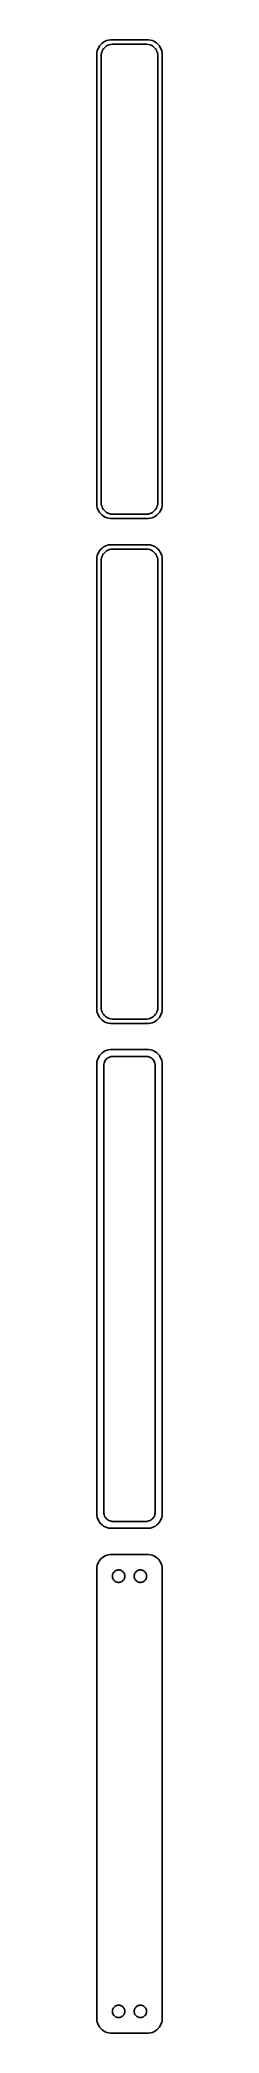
# Model space of a CAD drawing. Header units: metres. Extents: x -11 to 11, y 614 to 1300.
import ezdxf

# ---------------------------------------------------------------- set-up
doc = ezdxf.new("R2010")
doc.units = ezdxf.units.M

msp = doc.modelspace()

# ---------------------------------------------------------------- linework, layer by layer
for p, q in [((-10.2951, 1298.44), (-10.6315, 1297.91)), ((-9.89484, 1298.92), (-10.2951, 1298.44)), ((-9.43712, 1299.35), (-9.89484, 1298.92)), ((-8.92912, 1299.72), (-9.43712, 1299.35)), ((-8.37889, 1300.02), (-8.92912, 1299.72)), ((-7.79507, 1300.26), (-8.37889, 1300.02)), ((-7.8933, 1298.38), (-7.45311, 1298.62)), ((-7.1869, 1300.41), (-7.79507, 1300.26)), ((-7.45311, 1298.62), (-6.98605, 1298.8)), ((-6.56395, 1300.49), (-7.1869, 1300.41)), ((-6.98605, 1298.8), (-6.49951, 1298.93)), ((6.56395, 1300.49), (-6.56395, 1300.49)), ((-6.49951, 1298.93), (-6.00116, 1298.99)), ((-6.00116, 1298.99), (6.00116, 1298.99)), ((6.00116, 1298.99), (6.49951, 1298.93)), ((6.49951, 1298.93), (6.98605, 1298.8)), ((7.1869, 1300.41), (6.56395, 1300.49)), ((6.98605, 1298.8), (7.45311, 1298.62)), ((7.79507, 1300.26), (7.1869, 1300.41)), ((7.45311, 1298.62), (7.8933, 1298.38)), ((8.37889, 1300.02), (7.79507, 1300.26)), ((8.92912, 1299.72), (8.37889, 1300.02)), ((9.43712, 1299.35), (8.92912, 1299.72)), ((9.89484, 1298.92), (9.43712, 1299.35)), ((10.2951, 1298.44), (9.89484, 1298.92)), ((10.6315, 1297.91), (10.2951, 1298.44)), ((-11.2106, 1296.13), (-11.25, 1295.5)), ((-11.25, 1295.5), (-11.25, 1140.5)), ((-11.0929, 1296.74), (-11.2106, 1296.13)), ((-10.8989, 1297.34), (-11.0929, 1296.74)), ((-10.6315, 1297.91), (-10.8989, 1297.34)), ((-9.75, 1295), (-9.71844, 1295.5)), ((-9.75, 1141), (-9.75, 1295)), ((-9.71844, 1295.5), (-9.62433, 1295.99)), ((-9.62433, 1295.99), (-9.4691, 1296.47)), ((-9.4691, 1296.47), (-9.25522, 1296.93)), ((-9.25522, 1296.93), (-8.98605, 1297.35)), ((-8.98605, 1297.35), (-8.66586, 1297.74)), ((-8.66586, 1297.74), (-8.29968, 1298.08)), ((-8.29968, 1298.08), (-7.8933, 1298.38)), ((7.8933, 1298.38), (8.29968, 1298.08)), ((8.29968, 1298.08), (8.66586, 1297.74)), ((8.66586, 1297.74), (8.98605, 1297.35)), ((8.98605, 1297.35), (9.25522, 1296.93)), ((9.25522, 1296.93), (9.4691, 1296.47)), ((9.4691, 1296.47), (9.62433, 1295.99)), ((9.62433, 1295.99), (9.71844, 1295.5)), ((9.71844, 1295.5), (9.75, 1295)), ((9.75, 1295), (9.75, 1141)), ((10.8989, 1297.34), (10.6315, 1297.91)), ((11.0929, 1296.74), (10.8989, 1297.34)), ((11.2106, 1296.13), (11.0929, 1296.74)), ((11.25, 1295.5), (11.2106, 1296.13)), ((11.25, 1140.5), (11.25, 1295.5)), ((-11.25, 1140.5), (-11.2106, 1139.87)), ((-9.71844, 1140.5), (-9.75, 1141)), ((-9.62433, 1140.01), (-9.71844, 1140.5)), ((9.71844, 1140.5), (9.62433, 1140.01)), ((9.75, 1141), (9.71844, 1140.5)), ((11.2106, 1139.87), (11.25, 1140.5)), ((-11.2106, 1139.87), (-11.0929, 1139.26)), ((-11.0929, 1139.26), (-10.8989, 1138.66)), ((-10.8989, 1138.66), (-10.6315, 1138.09)), ((-10.6315, 1138.09), (-10.2951, 1137.56)), ((-10.2951, 1137.56), (-9.89484, 1137.08)), ((-9.89484, 1137.08), (-9.43712, 1136.65)), ((-9.4691, 1139.53), (-9.62433, 1140.01)), ((-9.25522, 1139.07), (-9.4691, 1139.53)), ((-9.43712, 1136.65), (-8.92912, 1136.28)), ((-8.98605, 1138.65), (-9.25522, 1139.07)), ((-8.66586, 1138.26), (-8.98605, 1138.65)), ((-8.92912, 1136.28), (-8.37889, 1135.98)), ((-8.29968, 1137.92), (-8.66586, 1138.26)), ((-8.37889, 1135.98), (-7.79507, 1135.74)), ((-7.8933, 1137.62), (-8.29968, 1137.92)), ((-7.45311, 1137.38), (-7.8933, 1137.62)), ((-7.79507, 1135.74), (-7.1869, 1135.59)), ((-6.98605, 1137.2), (-7.45311, 1137.38)), ((-7.1869, 1135.59), (-6.56395, 1135.51)), ((-6.49951, 1137.07), (-6.98605, 1137.2)), ((-6.56395, 1135.51), (6.56395, 1135.51)), ((-6.00116, 1137.01), (-6.49951, 1137.07)), ((6.00116, 1137.01), (-6.00116, 1137.01)), ((6.49951, 1137.07), (6.00116, 1137.01)), ((6.98605, 1137.2), (6.49951, 1137.07)), ((6.56395, 1135.51), (7.1869, 1135.59)), ((7.45311, 1137.38), (6.98605, 1137.2)), ((7.1869, 1135.59), (7.79507, 1135.74)), ((7.8933, 1137.62), (7.45311, 1137.38)), ((7.79507, 1135.74), (8.37889, 1135.98)), ((8.29968, 1137.92), (7.8933, 1137.62)), ((8.66586, 1138.26), (8.29968, 1137.92)), ((8.37889, 1135.98), (8.92912, 1136.28)), ((8.98605, 1138.65), (8.66586, 1138.26)), ((8.92912, 1136.28), (9.43712, 1136.65)), ((9.25522, 1139.07), (8.98605, 1138.65)), ((9.4691, 1139.53), (9.25522, 1139.07)), ((9.43712, 1136.65), (9.89484, 1137.08)), ((9.62433, 1140.01), (9.4691, 1139.53)), ((9.89484, 1137.08), (10.2951, 1137.56)), ((10.2951, 1137.56), (10.6315, 1138.09)), ((10.6315, 1138.09), (10.8989, 1138.66)), ((10.8989, 1138.66), (11.0929, 1139.26)), ((11.0929, 1139.26), (11.2106, 1139.87)), ((-11.2106, 1122.13), (-11.25, 1121.5)), ((-11.25, 1121.5), (-11.25, 966.5)), ((-11.0929, 1122.74), (-11.2106, 1122.13)), ((-10.8989, 1123.34), (-11.0929, 1122.74)), ((-10.6315, 1123.91), (-10.8989, 1123.34)), ((-10.2951, 1124.44), (-10.6315, 1123.91)), ((-9.89484, 1124.92), (-10.2951, 1124.44)), ((-9.43712, 1125.35), (-9.89484, 1124.92)), ((-9.75, 1121), (-9.71844, 1121.5)), ((-9.75, 967), (-9.75, 1121)), ((-9.71844, 1121.5), (-9.62433, 1121.99)), ((-9.62433, 1121.99), (-9.4691, 1122.47)), ((-9.4691, 1122.47), (-9.25522, 1122.93)), ((-8.92912, 1125.72), (-9.43712, 1125.35)), ((-9.25522, 1122.93), (-8.98605, 1123.35)), ((-8.98605, 1123.35), (-8.66586, 1123.74)), ((-8.37889, 1126.02), (-8.92912, 1125.72)), ((-8.66586, 1123.74), (-8.29968, 1124.08)), ((-7.79507, 1126.26), (-8.37889, 1126.02)), ((-8.29968, 1124.08), (-7.8933, 1124.38)), ((-7.8933, 1124.38), (-7.45311, 1124.62)), ((-7.1869, 1126.41), (-7.79507, 1126.26)), ((-7.45311, 1124.62), (-6.98605, 1124.8)), ((-6.56395, 1126.49), (-7.1869, 1126.41)), ((-6.98605, 1124.8), (-6.49951, 1124.93)), ((6.56395, 1126.49), (-6.56395, 1126.49)), ((-6.49951, 1124.93), (-6.00116, 1124.99)), ((-6.00116, 1124.99), (6.00116, 1124.99)), ((6.00116, 1124.99), (6.49951, 1124.93)), ((6.49951, 1124.93), (6.98605, 1124.8)), ((7.1869, 1126.41), (6.56395, 1126.49)), ((6.98605, 1124.8), (7.45311, 1124.62)), ((7.79507, 1126.26), (7.1869, 1126.41)), ((7.45311, 1124.62), (7.8933, 1124.38)), ((8.37889, 1126.02), (7.79507, 1126.26)), ((7.8933, 1124.38), (8.29968, 1124.08)), ((8.29968, 1124.08), (8.66586, 1123.74)), ((8.92912, 1125.72), (8.37889, 1126.02)), ((8.66586, 1123.74), (8.98605, 1123.35)), ((9.43712, 1125.35), (8.92912, 1125.72)), ((8.98605, 1123.35), (9.25522, 1122.93)), ((9.25522, 1122.93), (9.4691, 1122.47)), ((9.89484, 1124.92), (9.43712, 1125.35)), ((9.4691, 1122.47), (9.62433, 1121.99)), ((9.62433, 1121.99), (9.71844, 1121.5)), ((9.71844, 1121.5), (9.75, 1121)), ((9.75, 1121), (9.75, 967)), ((10.2951, 1124.44), (9.89484, 1124.92)), ((10.6315, 1123.91), (10.2951, 1124.44)), ((10.8989, 1123.34), (10.6315, 1123.91)), ((11.0929, 1122.74), (10.8989, 1123.34)), ((11.2106, 1122.13), (11.0929, 1122.74)), ((11.25, 1121.5), (11.2106, 1122.13)), ((11.25, 966.5), (11.25, 1121.5)), ((-11.25, 966.5), (-11.2106, 965.873)), ((-11.2106, 965.873), (-11.0929, 965.257)), ((-11.0929, 965.257), (-10.8989, 964.659)), ((-10.8989, 964.659), (-10.6315, 964.091)), ((-10.6315, 964.091), (-10.2951, 963.561)), ((-10.2951, 963.561), (-9.89484, 963.077)), ((-9.89484, 963.077), (-9.43712, 962.647)), ((-9.71844, 966.499), (-9.75, 967)), ((-9.62433, 966.005), (-9.71844, 966.499)), ((-9.4691, 965.528), (-9.62433, 966.005)), ((-9.25522, 965.073), (-9.4691, 965.528)), ((-9.43712, 962.647), (-8.92912, 962.278)), ((-8.98605, 964.649), (-9.25522, 965.073)), ((-8.66586, 964.262), (-8.98605, 964.649)), ((-8.92912, 962.278), (-8.37889, 961.976)), ((-8.29968, 963.918), (-8.66586, 964.262)), ((-8.37889, 961.976), (-7.79507, 961.745)), ((-7.8933, 963.623), (-8.29968, 963.918)), ((-7.45311, 963.381), (-7.8933, 963.623)), ((-6.98605, 963.196), (-7.45311, 963.381)), ((-6.49951, 963.071), (-6.98605, 963.196)), ((-6.00116, 963.008), (-6.49951, 963.071)), ((6.00116, 963.008), (-6.00116, 963.008)), ((6.49951, 963.071), (6.00116, 963.008)), ((6.98605, 963.196), (6.49951, 963.071)), ((7.45311, 963.381), (6.98605, 963.196)), ((7.8933, 963.623), (7.45311, 963.381)), ((7.79507, 961.745), (8.37889, 961.976)), ((8.29968, 963.918), (7.8933, 963.623)), ((8.66586, 964.262), (8.29968, 963.918)), ((8.37889, 961.976), (8.92912, 962.278)), ((8.98605, 964.649), (8.66586, 964.262)), ((8.92912, 962.278), (9.43712, 962.647)), ((9.25522, 965.073), (8.98605, 964.649)), ((9.4691, 965.528), (9.25522, 965.073)), ((9.43712, 962.647), (9.89484, 963.077)), ((9.62433, 966.005), (9.4691, 965.528)), ((9.71844, 966.499), (9.62433, 966.005)), ((9.75, 967), (9.71844, 966.499)), ((9.89484, 963.077), (10.2951, 963.561)), ((10.2951, 963.561), (10.6315, 964.091)), ((10.6315, 964.091), (10.8989, 964.659)), ((10.8989, 964.659), (11.0929, 965.257)), ((11.0929, 965.257), (11.2106, 965.873)), ((11.2106, 965.873), (11.25, 966.5)), ((-7.79507, 961.745), (-7.1869, 961.589)), ((-7.1869, 961.589), (-6.56395, 961.51)), ((-6.56395, 961.51), (6.56395, 961.51)), ((6.56395, 961.51), (7.1869, 961.589)), ((7.1869, 961.589), (7.79507, 961.745)), ((-11.2106, 948.127), (-11.25, 947.5)), ((-11.0929, 948.743), (-11.2106, 948.127)), ((-10.8989, 949.341), (-11.0929, 948.743)), ((-10.6315, 949.909), (-10.8989, 949.341)), ((-10.2951, 950.439), (-10.6315, 949.909)), ((-9.89484, 950.923), (-10.2951, 950.439)), ((-9.43712, 951.353), (-9.89484, 950.923)), ((-8.92912, 951.722), (-9.43712, 951.353)), ((-8.37889, 952.024), (-8.92912, 951.722)), ((-8.76512, 947.774), (-8.64432, 948.146)), ((-8.64432, 948.146), (-8.47786, 948.5)), ((-8.47786, 948.5), (-8.2684, 948.83)), ((-7.79507, 952.255), (-8.37889, 952.024)), ((-8.2684, 948.83), (-8.01921, 949.131)), ((-8.01921, 949.131), (-7.73424, 949.399)), ((-7.1869, 952.411), (-7.79507, 952.255)), ((-7.73424, 949.399), (-7.41798, 949.628)), ((-7.41798, 949.628), (-7.07541, 949.817)), ((-6.56395, 952.49), (-7.1869, 952.411)), ((-7.07541, 949.817), (-6.71194, 949.961)), ((-6.71194, 949.961), (-6.3333, 950.058)), ((6.56395, 952.49), (-6.56395, 952.49)), ((-6.3333, 950.058), (-5.94545, 950.107)), ((-5.94545, 950.107), (5.94545, 950.107)), ((5.94545, 950.107), (6.3333, 950.058)), ((6.3333, 950.058), (6.71194, 949.961)), ((7.1869, 952.411), (6.56395, 952.49)), ((6.71194, 949.961), (7.07541, 949.817)), ((7.07541, 949.817), (7.41798, 949.628)), ((7.79507, 952.255), (7.1869, 952.411)), ((7.41798, 949.628), (7.73424, 949.399)), ((7.73424, 949.399), (8.01921, 949.131)), ((8.37889, 952.024), (7.79507, 952.255)), ((8.01921, 949.131), (8.2684, 948.83)), ((8.2684, 948.83), (8.47786, 948.5)), ((8.92912, 951.722), (8.37889, 952.024)), ((8.47786, 948.5), (8.64432, 948.146)), ((8.64432, 948.146), (8.76512, 947.774)), ((9.43712, 951.353), (8.92912, 951.722)), ((9.89484, 950.923), (9.43712, 951.353)), ((10.2951, 950.439), (9.89484, 950.923)), ((10.6315, 949.909), (10.2951, 950.439)), ((10.8989, 949.341), (10.6315, 949.909)), ((11.0929, 948.743), (10.8989, 949.341)), ((11.2106, 948.127), (11.0929, 948.743)), ((11.25, 947.5), (11.2106, 948.127)), ((-11.25, 947.5), (-11.25, 792.5)), ((-8.86292, 947), (-8.83836, 947.39)), ((-8.86292, 793), (-8.86292, 947)), ((-8.83836, 947.39), (-8.76512, 947.774)), ((8.76512, 947.774), (8.83836, 947.39)), ((8.83836, 947.39), (8.86292, 947)), ((8.86292, 947), (8.86292, 793)), ((11.25, 792.5), (11.25, 947.5)), ((-11.25, 792.5), (-11.2106, 791.873)), ((-11.2106, 791.873), (-11.0929, 791.257)), ((-11.0929, 791.257), (-10.8989, 790.659)), ((-10.8989, 790.659), (-10.6315, 790.091)), ((-10.6315, 790.091), (-10.2951, 789.561)), ((-8.83836, 792.61), (-8.86292, 793)), ((-8.76512, 792.226), (-8.83836, 792.61)), ((-8.64432, 791.854), (-8.76512, 792.226)), ((-8.47786, 791.5), (-8.64432, 791.854)), ((-8.2684, 791.17), (-8.47786, 791.5)), ((-8.01921, 790.869), (-8.2684, 791.17)), ((-7.73424, 790.601), (-8.01921, 790.869)), ((-7.41798, 790.372), (-7.73424, 790.601)), ((-7.07541, 790.183), (-7.41798, 790.372)), ((-6.71194, 790.039), (-7.07541, 790.183)), ((-6.3333, 789.942), (-6.71194, 790.039)), ((6.71194, 790.039), (6.3333, 789.942)), ((7.07541, 790.183), (6.71194, 790.039)), ((7.41798, 790.372), (7.07541, 790.183)), ((7.73424, 790.601), (7.41798, 790.372)), ((8.01921, 790.869), (7.73424, 790.601)), ((8.2684, 791.17), (8.01921, 790.869)), ((8.47786, 791.5), (8.2684, 791.17)), ((8.64432, 791.854), (8.47786, 791.5)), ((8.76512, 792.226), (8.64432, 791.854)), ((8.83836, 792.61), (8.76512, 792.226)), ((8.86292, 793), (8.83836, 792.61)), ((10.2951, 789.561), (10.6315, 790.091)), ((10.6315, 790.091), (10.8989, 790.659)), ((10.8989, 790.659), (11.0929, 791.257)), ((11.0929, 791.257), (11.2106, 791.873)), ((11.2106, 791.873), (11.25, 792.5)), ((-10.2951, 789.561), (-9.89484, 789.077)), ((-9.89484, 789.077), (-9.43712, 788.647)), ((-9.43712, 788.647), (-8.92912, 788.278)), ((-8.92912, 788.278), (-8.37889, 787.976)), ((-8.37889, 787.976), (-7.79507, 787.745)), ((-7.79507, 787.745), (-7.1869, 787.589)), ((-7.1869, 787.589), (-6.56395, 787.51)), ((-6.56395, 787.51), (6.56395, 787.51)), ((-5.94545, 789.893), (-6.3333, 789.942)), ((5.94545, 789.893), (-5.94545, 789.893)), ((6.3333, 789.942), (5.94545, 789.893)), ((6.56395, 787.51), (7.1869, 787.589)), ((7.1869, 787.589), (7.79507, 787.745)), ((7.79507, 787.745), (8.37889, 787.976)), ((8.37889, 787.976), (8.92912, 788.278)), ((8.92912, 788.278), (9.43712, 788.647)), ((9.43712, 788.647), (9.89484, 789.077)), ((9.89484, 789.077), (10.2951, 789.561)), ((-10.2951, 776.439), (-10.6315, 775.909)), ((-9.89484, 776.923), (-10.2951, 776.439)), ((-9.43712, 777.353), (-9.89484, 776.923)), ((-8.92912, 777.722), (-9.43712, 777.353)), ((-8.37889, 778.024), (-8.92912, 777.722)), ((-7.79507, 778.255), (-8.37889, 778.024)), ((-7.1869, 778.411), (-7.79507, 778.255)), ((-6.56395, 778.49), (-7.1869, 778.411)), ((6.56395, 778.49), (-6.56395, 778.49)), ((7.1869, 778.411), (6.56395, 778.49)), ((7.79507, 778.255), (7.1869, 778.411)), ((8.37889, 778.024), (7.79507, 778.255)), ((8.92912, 777.722), (8.37889, 778.024)), ((9.43712, 777.353), (8.92912, 777.722)), ((9.89484, 776.923), (9.43712, 777.353)), ((10.2951, 776.439), (9.89484, 776.923)), ((10.6315, 775.909), (10.2951, 776.439)), ((-11.2106, 774.127), (-11.25, 773.5)), ((-11.25, 773.5), (-11.25, 618.5)), ((-11.0929, 774.743), (-11.2106, 774.127)), ((-10.8989, 775.341), (-11.0929, 774.743)), ((-10.6315, 775.909), (-10.8989, 775.341)), ((-5.88528, 771), (-5.86845, 771.268)), ((-5.86845, 770.732), (-5.88528, 771)), ((-5.86845, 771.268), (-5.81821, 771.531)), ((-5.81821, 770.469), (-5.86845, 770.732)), ((-5.81821, 771.531), (-5.73534, 771.786)), ((-5.73534, 770.214), (-5.81821, 770.469)), ((-5.73534, 771.786), (-5.62117, 772.029)), ((-5.62117, 769.971), (-5.73534, 770.214)), ((-5.62117, 772.029), (-5.47748, 772.255)), ((-5.47748, 769.745), (-5.62117, 769.971)), ((-5.47748, 772.255), (-5.30655, 772.462)), ((-5.30655, 769.538), (-5.47748, 769.745)), ((-5.30655, 772.462), (-5.11108, 772.645)), ((-5.11108, 769.355), (-5.30655, 769.538)), ((-5.11108, 772.645), (-4.89413, 772.803)), ((-4.89413, 772.803), (-4.65915, 772.932)), ((-4.65915, 772.932), (-4.40984, 773.031)), ((-4.40984, 773.031), (-4.1501, 773.097)), ((-4.1501, 773.097), (-3.88406, 773.131)), ((-3.88406, 773.131), (-3.61592, 773.131)), ((-3.61592, 773.131), (-3.34988, 773.097)), ((-3.34988, 773.097), (-3.09015, 773.031)), ((-3.09015, 773.031), (-2.84084, 772.932)), ((-2.84084, 772.932), (-2.60585, 772.803)), ((-2.60585, 772.803), (-2.3889, 772.645)), ((-2.3889, 772.645), (-2.19344, 772.462)), ((-2.19344, 769.538), (-2.3889, 769.355)), ((-2.19344, 772.462), (-2.02251, 772.255)), ((-2.02251, 769.745), (-2.19344, 769.538)), ((-2.02251, 772.255), (-1.87881, 772.029)), ((-1.87881, 769.971), (-2.02251, 769.745)), ((-1.87881, 772.029), (-1.76465, 771.786)), ((-1.76465, 770.214), (-1.87881, 769.971)), ((-1.76465, 771.786), (-1.68178, 771.531)), ((-1.68178, 770.469), (-1.76465, 770.214)), ((-1.68178, 771.531), (-1.63153, 771.268)), ((-1.63153, 770.732), (-1.68178, 770.469)), ((-1.63153, 771.268), (-1.6147, 771)), ((-1.6147, 771), (-1.63153, 770.732)), ((1.6147, 771), (1.63153, 771.268)), ((1.63153, 770.732), (1.6147, 771)), ((1.63153, 771.268), (1.68178, 771.531)), ((1.68178, 770.469), (1.63153, 770.732)), ((1.68178, 771.531), (1.76465, 771.786)), ((1.76465, 770.214), (1.68178, 770.469)), ((1.76465, 771.786), (1.87881, 772.029)), ((1.87881, 769.971), (1.76465, 770.214)), ((1.87881, 772.029), (2.02251, 772.255)), ((2.02251, 769.745), (1.87881, 769.971)), ((2.02251, 772.255), (2.19344, 772.462)), ((2.19344, 769.538), (2.02251, 769.745)), ((2.19344, 772.462), (2.3889, 772.645)), ((2.3889, 769.355), (2.19344, 769.538)), ((2.3889, 772.645), (2.60585, 772.803)), ((2.60585, 772.803), (2.84084, 772.932)), ((2.84084, 772.932), (3.09015, 773.031)), ((3.09015, 773.031), (3.34988, 773.097)), ((3.34988, 773.097), (3.61592, 773.131)), ((3.61592, 773.131), (3.88406, 773.131)), ((3.88406, 773.131), (4.1501, 773.097)), ((4.1501, 773.097), (4.40984, 773.031)), ((4.40984, 773.031), (4.65915, 772.932)), ((4.65915, 772.932), (4.89413, 772.803)), ((4.89413, 772.803), (5.11108, 772.645)), ((5.11108, 772.645), (5.30655, 772.462)), ((5.30655, 769.538), (5.11108, 769.355)), ((5.30655, 772.462), (5.47748, 772.255)), ((5.47748, 769.745), (5.30655, 769.538)), ((5.47748, 772.255), (5.62117, 772.029)), ((5.62117, 769.971), (5.47748, 769.745)), ((5.62117, 772.029), (5.73534, 771.786)), ((5.73534, 770.214), (5.62117, 769.971)), ((5.73534, 771.786), (5.81821, 771.531)), ((5.81821, 770.469), (5.73534, 770.214)), ((5.81821, 771.531), (5.86845, 771.268)), ((5.86845, 770.732), (5.81821, 770.469)), ((5.86845, 771.268), (5.88528, 771)), ((5.88528, 771), (5.86845, 770.732)), ((10.8989, 775.341), (10.6315, 775.909)), ((11.0929, 774.743), (10.8989, 775.341)), ((11.2106, 774.127), (11.0929, 774.743)), ((11.25, 773.5), (11.2106, 774.127)), ((11.25, 618.5), (11.25, 773.5)), ((-4.89413, 769.197), (-5.11108, 769.355)), ((-4.65915, 769.068), (-4.89413, 769.197)), ((-4.40984, 768.969), (-4.65915, 769.068)), ((-4.1501, 768.903), (-4.40984, 768.969)), ((-3.88406, 768.869), (-4.1501, 768.903)), ((-3.61592, 768.869), (-3.88406, 768.869)), ((-3.34988, 768.903), (-3.61592, 768.869)), ((-3.09015, 768.969), (-3.34988, 768.903)), ((-2.84084, 769.068), (-3.09015, 768.969)), ((-2.60585, 769.197), (-2.84084, 769.068)), ((-2.3889, 769.355), (-2.60585, 769.197)), ((2.60585, 769.197), (2.3889, 769.355)), ((2.84084, 769.068), (2.60585, 769.197)), ((3.09015, 768.969), (2.84084, 769.068)), ((3.34988, 768.903), (3.09015, 768.969)), ((3.61592, 768.869), (3.34988, 768.903)), ((3.88406, 768.869), (3.61592, 768.869)), ((4.1501, 768.903), (3.88406, 768.869)), ((4.40984, 768.969), (4.1501, 768.903)), ((4.65915, 769.068), (4.40984, 768.969)), ((4.89413, 769.197), (4.65915, 769.068)), ((5.11108, 769.355), (4.89413, 769.197)), ((-11.25, 618.5), (-11.2106, 617.873)), ((-5.88528, 621), (-5.86845, 621.268)), ((-5.86845, 620.732), (-5.88528, 621)), ((-5.86845, 621.268), (-5.81821, 621.531)), ((-5.81821, 620.469), (-5.86845, 620.732)), ((-5.81821, 621.531), (-5.73534, 621.786)), ((-5.73534, 620.214), (-5.81821, 620.469)), ((-5.73534, 621.786), (-5.62117, 622.029)), ((-5.62117, 619.971), (-5.73534, 620.214)), ((-5.62117, 622.029), (-5.47748, 622.255)), ((-5.47748, 619.745), (-5.62117, 619.971)), ((-5.47748, 622.255), (-5.30655, 622.462)), ((-5.30655, 619.538), (-5.47748, 619.745)), ((-5.30655, 622.462), (-5.11108, 622.645)), ((-5.11108, 619.355), (-5.30655, 619.538)), ((-5.11108, 622.645), (-4.89413, 622.803)), ((-4.89413, 619.197), (-5.11108, 619.355)), ((-4.89413, 622.803), (-4.65915, 622.932)), ((-4.65915, 619.068), (-4.89413, 619.197)), ((-4.65915, 622.932), (-4.40984, 623.031)), ((-4.40984, 618.969), (-4.65915, 619.068)), ((-4.40984, 623.031), (-4.1501, 623.097)), ((-4.1501, 618.903), (-4.40984, 618.969)), ((-4.1501, 623.097), (-3.88406, 623.131)), ((-3.88406, 618.869), (-4.1501, 618.903)), ((-3.88406, 623.131), (-3.61592, 623.131)), ((-3.61592, 618.869), (-3.88406, 618.869)), ((-3.61592, 623.131), (-3.34988, 623.097)), ((-3.34988, 618.903), (-3.61592, 618.869)), ((-3.34988, 623.097), (-3.09015, 623.031)), ((-3.09015, 618.969), (-3.34988, 618.903)), ((-3.09015, 623.031), (-2.84084, 622.932)), ((-2.84084, 619.068), (-3.09015, 618.969)), ((-2.84084, 622.932), (-2.60585, 622.803)), ((-2.60585, 619.197), (-2.84084, 619.068)), ((-2.60585, 622.803), (-2.3889, 622.645)), ((-2.3889, 619.355), (-2.60585, 619.197)), ((-2.3889, 622.645), (-2.19344, 622.462)), ((-2.19344, 619.538), (-2.3889, 619.355)), ((-2.19344, 622.462), (-2.02251, 622.255)), ((-2.02251, 619.745), (-2.19344, 619.538)), ((-2.02251, 622.255), (-1.87881, 622.029)), ((-1.87881, 619.971), (-2.02251, 619.745)), ((-1.87881, 622.029), (-1.76465, 621.786)), ((-1.76465, 620.214), (-1.87881, 619.971)), ((-1.76465, 621.786), (-1.68178, 621.531)), ((-1.68178, 620.469), (-1.76465, 620.214)), ((-1.68178, 621.531), (-1.63153, 621.268)), ((-1.63153, 620.732), (-1.68178, 620.469)), ((-1.63153, 621.268), (-1.6147, 621)), ((-1.6147, 621), (-1.63153, 620.732)), ((1.6147, 621), (1.63153, 621.268)), ((1.63153, 620.732), (1.6147, 621)), ((1.63153, 621.268), (1.68178, 621.531)), ((1.68178, 620.469), (1.63153, 620.732)), ((1.68178, 621.531), (1.76465, 621.786)), ((1.76465, 620.214), (1.68178, 620.469)), ((1.76465, 621.786), (1.87881, 622.029)), ((1.87881, 619.971), (1.76465, 620.214)), ((1.87881, 622.029), (2.02251, 622.255)), ((2.02251, 619.745), (1.87881, 619.971)), ((2.02251, 622.255), (2.19344, 622.462)), ((2.19344, 619.538), (2.02251, 619.745)), ((2.19344, 622.462), (2.3889, 622.645)), ((2.3889, 619.355), (2.19344, 619.538)), ((2.3889, 622.645), (2.60585, 622.803)), ((2.60585, 619.197), (2.3889, 619.355)), ((2.60585, 622.803), (2.84084, 622.932)), ((2.84084, 619.068), (2.60585, 619.197)), ((2.84084, 622.932), (3.09015, 623.031)), ((3.09015, 618.969), (2.84084, 619.068)), ((3.09015, 623.031), (3.34988, 623.097)), ((3.34988, 618.903), (3.09015, 618.969)), ((3.34988, 623.097), (3.61592, 623.131)), ((3.61592, 618.869), (3.34988, 618.903)), ((3.61592, 623.131), (3.88406, 623.131)), ((3.88406, 618.869), (3.61592, 618.869)), ((3.88406, 623.131), (4.1501, 623.097)), ((4.1501, 618.903), (3.88406, 618.869)), ((4.1501, 623.097), (4.40984, 623.031)), ((4.40984, 618.969), (4.1501, 618.903)), ((4.40984, 623.031), (4.65915, 622.932)), ((4.65915, 619.068), (4.40984, 618.969)), ((4.65915, 622.932), (4.89413, 622.803)), ((4.89413, 619.197), (4.65915, 619.068)), ((4.89413, 622.803), (5.11108, 622.645)), ((5.11108, 619.355), (4.89413, 619.197)), ((5.11108, 622.645), (5.30655, 622.462)), ((5.30655, 619.538), (5.11108, 619.355)), ((5.30655, 622.462), (5.47748, 622.255)), ((5.47748, 619.745), (5.30655, 619.538)), ((5.47748, 622.255), (5.62117, 622.029)), ((5.62117, 619.971), (5.47748, 619.745)), ((5.62117, 622.029), (5.73534, 621.786)), ((5.73534, 620.214), (5.62117, 619.971)), ((5.73534, 621.786), (5.81821, 621.531)), ((5.81821, 620.469), (5.73534, 620.214)), ((5.81821, 621.531), (5.86845, 621.268)), ((5.86845, 620.732), (5.81821, 620.469)), ((5.86845, 621.268), (5.88528, 621)), ((5.88528, 621), (5.86845, 620.732)), ((11.2106, 617.873), (11.25, 618.5)), ((-11.2106, 617.873), (-11.0929, 617.257)), ((-11.0929, 617.257), (-10.8989, 616.659)), ((-10.8989, 616.659), (-10.6315, 616.091)), ((-10.6315, 616.091), (-10.2951, 615.561)), ((-10.2951, 615.561), (-9.89484, 615.077)), ((-9.89484, 615.077), (-9.43712, 614.647)), ((-9.43712, 614.647), (-8.92912, 614.278)), ((-8.92912, 614.278), (-8.37889, 613.976)), ((-8.37889, 613.976), (-7.79507, 613.745)), ((-7.79507, 613.745), (-7.1869, 613.589)), ((-7.1869, 613.589), (-6.56395, 613.51)), ((-6.56395, 613.51), (6.56395, 613.51)), ((6.56395, 613.51), (7.1869, 613.589)), ((7.1869, 613.589), (7.79507, 613.745)), ((7.79507, 613.745), (8.37889, 613.976)), ((8.37889, 613.976), (8.92912, 614.278)), ((8.92912, 614.278), (9.43712, 614.647)), ((9.43712, 614.647), (9.89484, 615.077)), ((9.89484, 615.077), (10.2951, 615.561)), ((10.2951, 615.561), (10.6315, 616.091)), ((10.6315, 616.091), (10.8989, 616.659)), ((10.8989, 616.659), (11.0929, 617.257)), ((11.0929, 617.257), (11.2106, 617.873))]:
    msp.add_line(p, q)

doc.saveas('drawing.dxf')
